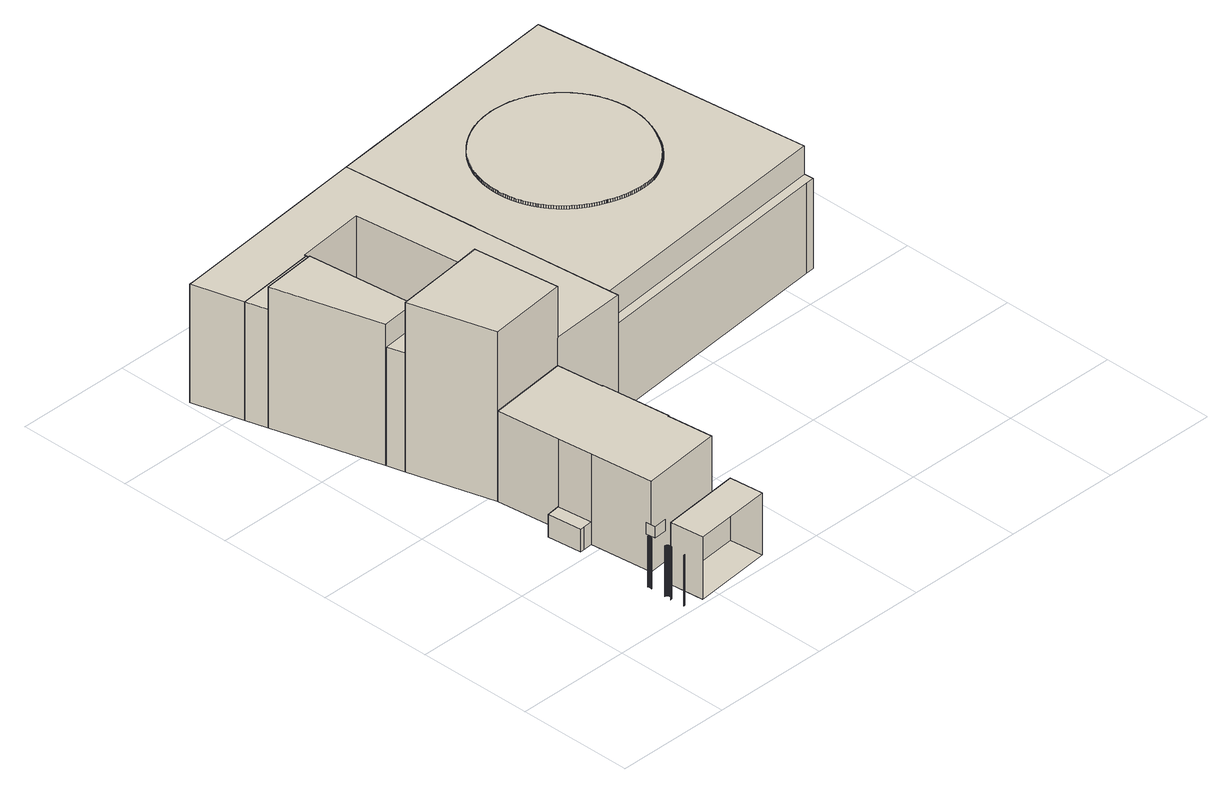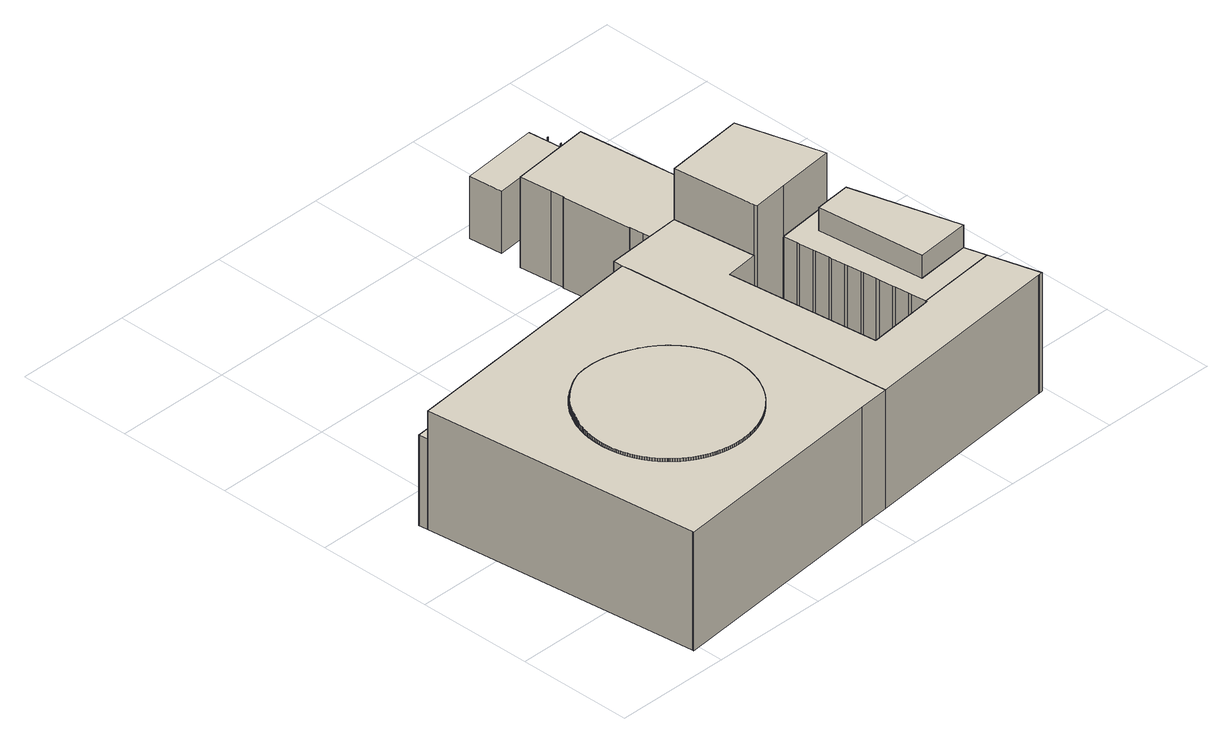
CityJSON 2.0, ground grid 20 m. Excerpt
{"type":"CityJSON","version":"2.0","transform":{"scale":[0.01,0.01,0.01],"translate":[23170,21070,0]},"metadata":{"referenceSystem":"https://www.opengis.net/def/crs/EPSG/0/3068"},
"CityObjects":{
"building1":{"type":"Building","attributes":{"name":"Brandenburger Tor","yearOfConstruction":"1791+01:00","measuredHeight":10,"storeysAboveGround":2},"address":[{"country":"Germany","locality":"Berlin","thoroughfareNumber":"8","thoroughfareName":"Pariser Platz","postcode":"10117"}],"geometry":[{"type":"MultiSurface","lod":"2","boundaries":[[[0,1,2,3]],[[3,2,4,5]],[[5,4,6,7]],[[8,9,10,11]],[[12,13,9,8]],[[14,15,13,12]],[[16,17,15,14]],[[18,19,17,16]],[[20,21,22,23]],[[24,25,19,18]],[[23,22,26,27]],[[28,29,25,24]],[[27,26,30,31]],[[32,33,29,28]],[[31,30,34,35]],[[36,37,33,32]],[[35,34,38,39]],[[40,41,37,36]],[[39,38,42,43]],[[44,45,41,40]],[[43,42,46,47]],[[48,49,45,44]],[[50,51,49,48]],[[47,46,52,53]],[[54,55,51,50]],[[53,52,56,57]],[[57,56,55,54]],[[58,59,60,61]],[[62,63,59,58]],[[64,65,63,62]],[[66,67,65,64]],[[68,69,67,66]],[[70,71,72,73]],[[74,75,69,68]],[[76,77,75,74]],[[73,72,78,79]],[[80,81,77,76]],[[79,78,82,83]],[[83,82,81,80]],[[84,85,86,87]],[[87,86,88,89]],[[90,91,92,93]],[[93,94,95,90]],[[96,97,92,91]],[[93,92,97,94]],[[94,97,96,95]]]}]},
"building2":{"type":"Building","attributes":{"name":"Haus Liebermann","yearOfConstruction":"1998+01:00","measuredHeight":16.4,"storeysAboveGround":4},"address":[{"country":"Germany","locality":"Berlin","thoroughfareNumber":"23","thoroughfareName":"Ebertstrasse","postcode":"10117"}],"geometry":[{"type":"Solid","lod":"2","boundaries":[[[[98,99,100,101]],[[102,103,99,98]],[[104,105,103,102]],[[106,107,105,104]],[[108,109,107,106]],[[110,111,109,108]],[[112,113,111,110]],[[114,115,113,112]],[[116,117,115,114]],[[114,112,110,108,106,104,102,98,101,118,119,116]],[[119,120,117,116]],[[118,121,120,119]],[[101,100,121,118]],[[120,121,100,99,103,105,107,109,111,113,115,117]],[[122,123,124,98]],[[125,126,123,122]],[[127,128,126,125]],[[129,130,128,127]],[[102,131,130,129]],[[98,124,131,102]],[[102,129,127,125,122,98]],[[123,126,128,130,131,124]]]]}]},
"building3":{"type":"Building","attributes":{"name":"Palais am Pariser Platz","yearOfConstruction":"1998+01:00","measuredHeight":20.1,"storeysAboveGround":8,"storeysBelowGround":2},"address":[{"country":"Germany","locality":"Berlin","thoroughfareNumber":"24","thoroughfareName":"Ebertstrasse","postcode":"10117"}],"geometry":[{"type":"MultiSurface","lod":"2","boundaries":[[[132,133,134,135]],[[136,137,133,132]],[[138,139,137,136]],[[140,141,142,143]],[[144,145,141,140]],[[146,147,145,144]],[[148,149,147,146]],[[150,151,149,148]],[[152,153,151,150]],[[154,155,153,152]],[[156,157,155,154]],[[135,158,157,156]],[[138,159,158,135]],[[136,160,159,138]],[[132,161,160,136]],[[162,163,161,132]],[[164,165,166,167]],[[168,169,165,164]],[[118,170,169,168]],[[171,172,170,118]],[[173,174,172,171]],[[175,176,174,173]],[[177,178,176,175]],[[179,180,178,177]],[[181,182,180,179]],[[183,184,182,181]],[[185,186,184,183]],[[156,157,186,185]],[[167,166,153,152]],[[152,154,156,185,183,181,179,177,175,173,171,118,168,164,167]],[[165,169,170,172,174,176,178,180,182,184,186,157,155,153,166]],[[187,188,189,190]],[[191,192,188,187]],[[193,194,192,191]],[[143,142,194,193]],[[195,196,163,162]],[[197,198,196,195]],[[199,200,198,197]],[[201,202,200,199]],[[203,204,202,201]],[[205,206,204,203]],[[207,208,206,205]],[[190,189,208,207]],[[207,205,203,201,199,197,195,162,132,136,138,135,156,154,152,150,148,146,144,140,143,193,191,187,190]],[[188,192,194,142,141,145,147,149,151,153,155,157,158,159,160,161,163,196,198,200,202,204,206,208,189]],[[135,134,139,138]],[[136,132,135,138]],[[134,133,137,139]],[[209,210,211,168]],[[195,212,210,209]],[[162,213,212,195]],[[101,214,213,162]],[[118,215,214,101]],[[168,211,215,118]],[[118,101,162,195,209,168]],[[210,212,213,214,215,211]]]}]},
"building4":{"type":"Building","attributes":{"name":"Eugen-Gutmann-Haus","yearOfConstruction":"1997+01:00","measuredHeight":21.2,"storeysAboveGround":5},"address":[{"country":"Germany","locality":"Berlin","thoroughfareNumber":"6","thoroughfareName":"Pariser Platz","postcode":"10117"}],"geometry":[{"type":"MultiSurface","lod":"2","boundaries":[[[216,217,218,219]],[[220,221,217,216]],[[222,223,221,220]],[[224,225,223,222]],[[226,227,225,224]],[[228,229,227,226]],[[230,231,229,228]],[[232,233,231,230]],[[234,235,233,232]],[[236,237,235,234]],[[238,239,237,236]],[[240,241,239,238]],[[242,243,241,240]],[[244,245,246,247]],[[248,249,245,244]],[[250,251,249,248]],[[252,253,251,250]],[[254,255,253,252]],[[256,257,255,254]],[[258,259,257,256]],[[260,261,259,258]],[[262,263,261,260]],[[264,265,263,262]],[[266,267,265,264]],[[219,218,267,266]],[[268,269,270,271]],[[272,273,269,268]],[[274,275,273,272]],[[276,277,275,274]],[[278,279,280,281]],[[282,283,279,278]],[[284,285,283,282]],[[286,287,285,284]],[[288,289,287,286]],[[290,291,289,288]],[[292,293,291,290]],[[294,295,293,292]],[[296,297,295,294]],[[298,299,297,296]],[[300,301,299,298]],[[302,303,301,300]],[[304,305,303,302]],[[306,307,305,304]],[[308,309,307,306]],[[310,311,309,308]],[[312,313,311,310]],[[314,315,313,312]],[[316,317,315,314]],[[318,319,317,316]],[[320,321,243,242]],[[322,323,321,320]],[[324,325,323,322]],[[326,327,325,324]],[[328,329,327,326]],[[330,331,329,328]],[[332,333,331,330]],[[334,335,333,332]],[[336,337,335,334]],[[338,339,337,336]],[[340,341,339,338]],[[342,343,341,340]],[[344,345,343,342]],[[346,347,345,344]],[[348,349,347,346]],[[350,351,349,348]],[[352,353,351,350]],[[354,355,353,352]],[[356,357,355,354]],[[358,359,357,356]],[[360,361,359,358]],[[362,363,361,360]],[[364,365,363,362]],[[271,270,365,364]],[[366,367,319,318]],[[368,369,367,366]],[[370,371,369,368]],[[372,373,371,370]],[[374,375,373,372]],[[376,377,375,374]],[[378,379,377,376]],[[380,381,379,378]],[[382,383,381,380]],[[384,385,383,382]],[[386,387,385,384]],[[388,389,387,386]],[[390,391,389,388]],[[392,393,391,390]],[[394,395,393,392]],[[396,397,395,394]],[[398,399,397,396]],[[400,401,399,398]],[[402,403,401,400]],[[404,405,403,402]],[[406,407,405,404]],[[408,409,407,406]],[[410,411,409,408]],[[412,413,411,410]],[[414,415,413,412]],[[416,417,415,414]],[[418,419,417,416]],[[420,421,419,418]],[[422,423,421,420]],[[424,425,423,422]],[[426,427,425,424]],[[428,429,427,426]],[[430,431,429,428]],[[432,433,431,430]],[[434,435,433,432]],[[436,437,435,434]],[[438,439,437,436]],[[440,441,439,438]],[[442,443,441,440]],[[444,445,443,442]],[[446,447,445,444]],[[448,449,447,446]],[[450,451,449,448]],[[452,453,451,450]],[[454,455,453,452]],[[456,457,455,454]],[[458,459,277,276]],[[460,461,459,458]],[[462,463,461,460]],[[464,465,463,462]],[[466,467,465,464]],[[468,469,467,466]],[[470,471,469,468]],[[472,473,471,470]],[[474,475,473,472]],[[476,477,475,474]],[[478,479,477,476]],[[480,481,479,478]],[[482,483,481,480]],[[484,485,483,482]],[[486,487,485,484]],[[488,489,487,486]],[[490,491,489,488]],[[492,493,491,490]],[[494,495,496,497]],[[498,499,495,494]],[[500,501,499,498]],[[502,503,501,500]],[[504,505,503,502]],[[506,507,505,504]],[[508,509,507,506]],[[510,511,509,508]],[[512,513,511,510]],[[514,515,513,512]],[[516,517,515,514]],[[518,519,517,516]],[[520,521,493,492]],[[522,523,521,520]],[[524,525,523,522]],[[526,527,525,524]],[[528,529,527,526]],[[281,280,529,528]],[[530,531,532,533]],[[534,535,531,530]],[[536,537,535,534]],[[538,539,537,536]],[[540,541,539,538]],[[542,543,541,540]],[[544,545,543,542]],[[546,547,545,544]],[[548,549,547,546]],[[550,551,549,548]],[[552,553,551,550]],[[554,555,553,552]],[[556,557,457,456]],[[558,559,557,556]],[[560,561,559,558]],[[562,563,561,560]],[[564,565,563,562]],[[566,567,565,564]],[[568,569,567,566]],[[570,571,569,568]],[[572,573,571,570]],[[574,575,573,572]],[[576,577,575,574]],[[578,579,577,576]],[[580,581,579,578]],[[582,583,581,580]],[[533,532,583,582]],[[584,585,555,554]],[[586,587,585,584]],[[588,589,587,586]],[[590,591,589,588]],[[592,593,591,590]],[[594,595,593,592]],[[596,597,595,594]],[[598,599,597,596]],[[600,601,599,598]],[[497,496,601,600]],[[374,602,603,376]],[[372,604,602,374]],[[370,605,604,372]],[[368,606,605,370]],[[366,607,606,368]],[[522,608,609,524]],[[520,610,608,522]],[[492,611,610,520]],[[490,612,611,492]],[[488,613,612,490]],[[486,614,613,488]],[[484,615,614,486]],[[482,616,615,484]],[[480,617,616,482]],[[478,618,617,480]],[[619,620,519,518]],[[621,622,620,619]],[[623,624,625,626]],[[627,628,624,623]],[[629,630,622,621]],[[631,632,630,629]],[[633,634,632,631]],[[635,636,634,633]],[[637,638,636,635]],[[639,640,638,637]],[[641,642,640,639]],[[643,644,642,641]],[[645,646,644,643]],[[647,648,646,645]],[[626,625,648,647]],[[649,650,628,627]],[[651,652,650,649]],[[653,654,652,651]],[[655,656,654,653]],[[657,658,656,655]],[[659,660,658,657]],[[661,662,660,659]],[[663,664,662,661]],[[665,666,664,663]],[[667,668,666,665]],[[669,670,668,667]],[[671,672,670,669]],[[673,674,672,671]],[[675,676,674,673]],[[677,678,676,675]],[[679,680,678,677]],[[681,682,680,679]],[[683,684,682,681]],[[685,686,684,683]],[[687,688,686,685]],[[689,690,688,687]],[[691,692,690,689]],[[693,694,692,691]],[[695,696,694,693]],[[697,698,696,695]],[[699,700,698,697]],[[701,702,700,699]],[[703,704,702,701]],[[705,706,704,703]],[[707,708,706,705]],[[709,710,708,707]],[[711,712,710,709]],[[713,714,712,711]],[[715,716,714,713]],[[717,718,716,715]],[[719,720,721,722]],[[723,724,720,719]],[[725,726,724,723]],[[727,728,726,725]],[[729,730,728,727]],[[731,732,730,729]],[[733,734,732,731]],[[735,736,734,733]],[[737,738,736,735]],[[739,740,738,737]],[[586,741,740,739]],[[584,742,741,586]],[[554,743,742,584]],[[552,744,743,554]],[[550,745,744,552]],[[548,746,745,550]],[[546,747,746,548]],[[544,748,747,546]],[[542,749,748,544]],[[540,750,749,542]],[[538,751,750,540]],[[536,752,751,538]],[[534,753,752,536]],[[530,754,753,534]],[[533,755,754,530]],[[582,756,755,533]],[[757,758,718,717]],[[759,760,758,757]],[[761,762,760,759]],[[763,764,762,761]],[[765,766,764,763]],[[767,768,766,765]],[[769,770,768,767]],[[260,261,770,769]],[[252,253,261,260]],[[266,267,251,250]],[[244,245,267,266]],[[244,266,250,252,260,769,767,765,763,761,759,757,717,715,713,711,709,707,705,703,701,699,697,695,693,691,689,687,685,683,681,679,677,675,673,671,669,667,665,663,661,659,657,655,653,651,649,627,623,626,647,645,643,641,639,637,635,633,631,629,621,619,518,516,514,512,510,508,506,504,502,500,498,494,497,600,598,596,594,592,590,588,586,584,554,552,550,548,546,544,542,540,538,536,534,530,533,582,580,578,576,574,572,570,568,566,564,562,560,558,556,456,454,452,450,448,446,444,442,440,438,436,434,432,430,428,426,424,422,420,418,416,414,412,410,408,406,404,402,400,398,396,394,392,390,388,386,384,382,380,378,376,374,372,370,368,366,318,316,314,312,310,308,306,304,302,300,298,296,294,292,290,288,286,284,282,278,281,528,526,524,522,520,492,490,488,486,484,482,480,478,476,474,472,470,468,466,464,462,460,458,276,274,272,268,271,364,362,360,358,356,354,352,350,348,346,344,342,340,338,336,334,332,330,328,326,324,322,320,242,240,238,236,234,232,230,228,226,224,222,220,216,219,266,264,262,260,258,256,254,252,250,248,244,247]],[[245,249,251,253,255,257,259,261,263,265,267,218,217,221,223,225,227,229,231,233,235,237,239,241,243,321,323,325,327,329,331,333,335,337,339,341,343,345,347,349,351,353,355,357,359,361,363,365,270,269,273,275,277,459,461,463,465,467,469,471,473,475,477,479,481,483,485,487,489,491,493,521,523,525,527,529,280,279,283,285,287,289,291,293,295,297,299,301,303,305,307,309,311,313,315,317,319,367,369,371,373,375,377,379,381,383,385,387,389,391,393,395,397,399,401,403,405,407,409,411,413,415,417,419,421,423,425,427,429,431,433,435,437,439,441,443,445,447,449,451,453,455,457,557,559,561,563,565,567,569,571,573,575,577,579,581,583,532,531,535,537,539,541,543,545,547,549,551,553,555,585,587,589,591,593,595,597,599,601,496,495,499,501,503,505,507,509,511,513,515,517,519,620,622,630,632,634,636,638,640,642,644,646,648,625,624,628,650,652,654,656,658,660,662,664,666,668,670,672,674,676,678,680,682,684,686,688,690,692,694,696,698,700,702,704,706,708,710,712,714,716,718,758,760,762,764,766,768,770,261,253,251,267,245,246]],[[771,772,773,774]],[[775,776,772,771]],[[777,778,776,775]],[[179,180,778,777]],[[779,780,180,179]],[[781,782,780,779]],[[783,784,782,781]],[[177,178,784,783]],[[785,786,178,177]],[[774,773,786,785]],[[256,787,788,258]],[[769,789,787,256]],[[767,790,789,769]],[[765,791,790,767]],[[763,792,791,765]],[[761,793,792,763]],[[759,794,793,761]],[[757,795,794,759]],[[717,796,795,757]],[[715,797,796,717]],[[713,798,797,715]],[[711,799,798,713]],[[709,800,799,711]],[[707,801,800,709]],[[705,802,801,707]],[[703,803,802,705]],[[701,804,803,703]],[[699,805,804,701]],[[697,806,805,699]],[[695,807,806,697]],[[693,808,807,695]],[[691,809,808,693]],[[689,810,809,691]],[[687,811,810,689]],[[812,813,811,687]],[[814,815,813,812]],[[816,817,815,814]],[[818,819,817,816]],[[820,821,819,818]],[[822,823,821,820]],[[824,825,823,822]],[[826,827,825,824]],[[828,829,827,826]],[[830,831,829,828]],[[832,833,831,830]],[[834,835,833,832]],[[836,837,835,834]],[[838,839,837,836]],[[840,841,839,838]],[[842,843,841,840]],[[844,845,843,842]],[[846,847,845,844]],[[848,849,847,846]],[[850,851,849,848]],[[852,853,851,850]],[[854,855,853,852]],[[856,857,855,854]],[[858,859,857,856]],[[860,861,859,858]],[[862,863,861,860]],[[864,865,863,862]],[[866,867,865,864]],[[868,869,867,866]],[[870,871,869,868]],[[872,873,871,870]],[[874,875,873,872]],[[876,877,875,874]],[[878,879,877,876]],[[880,881,879,878]],[[882,883,881,880]],[[884,885,883,882]],[[886,887,885,884]],[[888,889,887,886]],[[890,891,889,888]],[[892,893,891,890]],[[894,895,893,892]],[[896,897,895,894]],[[898,899,897,896]],[[722,721,899,898]],[[580,900,756,582]],[[578,901,900,580]],[[576,902,901,578]],[[574,903,902,576]],[[572,904,903,574]],[[570,905,904,572]],[[568,906,905,570]],[[566,907,906,568]],[[564,908,907,566]],[[562,909,908,564]],[[560,910,909,562]],[[558,911,910,560]],[[556,912,911,558]],[[456,913,912,556]],[[454,914,913,456]],[[452,915,914,454]],[[450,916,915,452]],[[448,917,916,450]],[[446,918,917,448]],[[444,919,918,446]],[[442,920,919,444]],[[440,921,920,442]],[[438,922,921,440]],[[436,923,922,438]],[[434,924,923,436]],[[432,925,924,434]],[[430,926,925,432]],[[428,927,926,430]],[[426,928,927,428]],[[424,929,928,426]],[[422,930,929,424]],[[420,931,930,422]],[[418,932,931,420]],[[416,933,932,418]],[[414,934,933,416]],[[470,935,936,472]],[[468,937,935,470]],[[466,938,937,468]],[[464,939,938,466]],[[462,940,939,464]],[[460,941,940,462]],[[458,942,941,460]],[[276,943,942,458]],[[274,944,943,276]],[[272,945,944,274]],[[268,946,945,272]],[[271,947,946,268]],[[364,948,947,271]],[[362,949,948,364]],[[360,950,949,362]],[[358,951,950,360]],[[356,952,951,358]],[[354,953,952,356]],[[352,954,953,354]],[[350,955,954,352]],[[348,956,955,350]],[[346,957,956,348]],[[344,958,957,346]],[[342,959,958,344]],[[340,960,959,342]],[[338,961,960,340]],[[336,962,961,338]],[[334,963,962,336]],[[332,964,963,334]],[[330,965,964,332]],[[328,966,965,330]],[[326,967,966,328]],[[324,968,967,326]],[[969,970,968,324]],[[320,971,970,969]],[[242,972,971,320]],[[412,973,934,414]],[[410,974,973,412]],[[408,975,974,410]],[[406,976,975,408]],[[404,977,976,406]],[[402,978,977,404]],[[400,979,978,402]],[[398,980,979,400]],[[396,981,980,398]],[[394,982,981,396]],[[392,983,982,394]],[[390,984,983,392]],[[388,985,984,390]],[[386,986,985,388]],[[384,987,986,386]],[[382,988,987,384]],[[380,989,988,382]],[[378,990,989,380]],[[376,603,990,378]],[[476,991,618,478]],[[474,992,991,476]],[[472,936,992,474]],[[318,993,607,366]],[[316,994,993,318]],[[314,995,994,316]],[[312,996,995,314]],[[310,997,996,312]],[[308,998,997,310]],[[306,999,998,308]],[[304,1000,999,306]],[[302,1001,1000,304]],[[300,1002,1001,302]],[[298,1003,1002,300]],[[296,1004,1003,298]],[[294,1005,1004,296]],[[292,1006,1005,294]],[[290,1007,1006,292]],[[288,1008,1007,290]],[[286,1009,1008,288]],[[284,1010,1009,286]],[[282,1011,1010,284]],[[278,1012,1011,282]],[[281,1013,1012,278]],[[528,1014,1013,281]],[[526,1015,1014,528]],[[524,609,1015,526]],[[240,1016,972,242]],[[238,1017,1016,240]],[[236,1018,1017,238]],[[234,1019,1018,236]],[[232,1020,1019,234]],[[230,1021,1020,232]],[[228,1022,1021,230]],[[226,1023,1022,228]],[[224,1024,1023,226]],[[222,1025,1024,224]],[[220,1026,1025,222]],[[216,1027,1026,220]],[[219,1028,1027,216]],[[266,1029,1028,219]],[[264,1030,1029,266]],[[262,1031,1030,264]],[[260,1032,1031,262]],[[258,788,1032,260]],[[785,177,783,781,779,179,777,775,771,774],[256,769,767,765,763,761,759,757,717,715,713,711,709,707,705,703,701,699,697,695,693,691,689,687,812,814,816,818,820,822,824,826,828,830,832,834,836,838,840,842,844,846,848,850,852,854,856,858,860,862,864,866,868,870,872,874,876,878,880,882,884,886,888,890,892,894,896,898,722,719,723,725,727,729,731,733,735,737,739,586,584,554,552,550,548,546,544,542,540,538,536,534,530,533,582,580,578,576,574,572,570,568,566,564,562,560,558,556,456,454,452,450,448,446,444,442,440,438,436,434,432,430,428,426,424,422,420,418,416,414,412,410,408,406,404,402,400,398,396,394,392,390,388,386,384,382,380,378,376,374,372,370,368,366,318,316,314,312,310,308,306,304,302,300,298,296,294,292,290,288,286,284,282,278,281,528,526,524,522,520,492,490,488,486,484,482,480,478,476,474,472,470,468,466,464,462,460,458,276,274,272,268,271,364,362,360,358,356,354,352,350,348,346,344,342,340,338,336,334,332,330,328,326,324,969,320,242,240,238,236,234,232,230,228,226,224,222,220,216,219,266,264,262,260,258]],[[772,776,778,180,780,782,784,178,786,773],[1032,1031,1030,1029,1028,1027,1026,1025,1024,1023,1022,1021,1020,1019,1018,1017,1016,972,971,970,968,967,966,965,964,963,962,961,960,959,958,957,956,955,954,953,952,951,950,949,948,947,946,945,944,943,942,941,940,939,938,937,935,936,992,991,618,617,616,615,614,613,612,611,610,608,609,1015,1014,1013,1012,1011,1010,1009,1008,1007,1006,1005,1004,1003,1002,1001,1000,999,998,997,996,995,994,993,607,606,605,604,602,603,990,989,988,987,986,985,984,983,982,981,980,979,978,977,976,975,974,973,934,933,932,931,930,929,928,927,926,925,924,923,922,921,920,919,918,917,916,915,914,913,912,911,910,909,908,907,906,905,904,903,902,901,900,756,755,754,753,752,751,750,749,748,747,746,745,744,743,742,741,740,738,736,734,732,730,728,726,724,720,721,899,897,895,893,891,889,887,885,883,881,879,877,875,873,871,869,867,865,863,861,859,857,855,853,851,849,847,845,843,841,839,837,835,833,831,829,827,825,823,821,819,817,815,813,811,810,809,808,807,806,805,804,803,802,801,800,799,798,797,796,795,794,793,792,791,790,789,787,788]],[[173,1033,1034,774]],[[171,1035,1033,173]],[[1036,1037,1035,171]],[[1038,1039,1037,1036]],[[774,1034,1039,1038]],[[1038,1036,171,173,774]],[[1033,1035,1037,1039,1034]]]}]}
},
"vertices":[
[1449,168,0],[1449,168,900],[1456,169,900],[1456,169,0],[1464,169,900],[1464,169,0],[1472,168,900],[1472,168,0],[1432,408,0],[1432,408,900],[1425,407,900],[1425,407,0],[1440,410,0],[1440,410,900],[1447,413,0],[1447,413,900],[1454,417,0],[1454,417,900],[1460,421,0],[1460,421,900],[1425,527,0],[1425,527,900],[1432,526,900],[1432,526,0],[1466,427,0],[1466,427,900],[1440,524,900],[1440,524,0],[1471,433,0],[1471,433,900],[1447,521,900],[1447,521,0],[1475,440,0],[1475,440,900],[1454,517,900],[1454,517,0],[1478,447,0],[1478,447,900],[1460,512,900],[1460,512,0],[1480,455,0],[1480,455,900],[1466,506,900],[1466,506,0],[1481,463,0],[1481,463,900],[1471,500,900],[1471,500,0],[1481,467,0],[1481,467,900],[1481,471,0],[1481,471,900],[1475,493,900],[1475,493,0],[1480,478,0],[1480,478,900],[1478,486,900],[1478,486,0],[1431,791,0],[1431,791,900],[1426,785,900],[1426,785,0],[1435,798,0],[1435,798,900],[1438,805,0],[1438,805,900],[1440,813,0],[1440,813,900],[1441,820,0],[1441,820,900],[1426,864,0],[1426,864,900],[1431,858,900],[1431,858,0],[1441,824,0],[1441,824,900],[1441,828,0],[1441,828,900],[1435,851,900],[1435,851,0],[1440,836,0],[1440,836,900],[1438,844,900],[1438,844,0],[1452,916,900],[1452,916,1100],[1469,753,1100],[1469,753,900],[1690,776,1100],[1690,776,900],[1761,87,0],[1761,87,1100],[1701,668,1100],[1701,668,0],[3069,810,0],[3129,229,0],[3129,229,1100],[3069,810,1100],
[1544,2769,0],[1544,2769,1600],[1426,3863,1600],[1426,3863,0],[1609,2172,0],[1609,2172,1600],[1726,1083,0],[1726,1083,1600],[3128,1235,0],[3128,1235,1600],[3069,1787,0],[3069,1787,1600],[3043,2025,0],[3043,2025,1600],[3058,2027,0],[3058,2027,1600],[2929,3220,0],[2929,3220,1600],[2914,3218,0],[2914,3218,1600],[2827,4023,0],[2888,3457,0],[2888,3457,1600],[2827,4023,1600],[1365,2749,0],[1365,2749,400],[1544,2769,400],[1306,2743,0],[1306,2743,400],[1370,2146,0],[1370,2146,400],[1430,2153,0],[1430,2153,400],[1609,2172,400],
[938,5627,0],[938,5627,2500],[425,7479,2500],[425,7479,0],[1573,5693,0],[1573,5693,2500],[1378,7578,0],[1378,7578,2500],[1838,7163,0],[1838,7163,2100],[1843,7115,2100],[1843,7115,0],[1810,7403,0],[1810,7403,2100],[1805,7450,0],[1805,7450,2100],[1777,7690,0],[1777,7690,2100],[1772,7738,0],[1772,7738,2100],[1739,8025,0],[1739,8025,2100],[1742,7999,0],[1742,7999,2100],[321,7852,0],[321,7852,2100],[425,7479,2100],[1378,7578,2100],[1573,5693,2100],[938,5627,2100],[1022,5323,0],[1022,5323,2100],[3237,5532,0],[3237,5532,2100],[2935,8162,2100],[2935,8162,0],[2659,5465,0],[2659,5465,2100],[2827,4023,2100],[4172,4118,0],[4172,4118,2100],[4156,4279,0],[4156,4279,2100],[4140,4451,0],[4140,4451,2100],[3931,6677,0],[3931,6677,2100],[3703,9106,0],[3703,9106,2100],[170,8726,0],[170,8726,2100],[153,8724,0],[153,8724,2100],[82,8717,0],[82,8717,2100],[1903,6589,0],[1903,6589,2100],[1909,6541,2100],[1909,6541,0],[1876,6828,0],[1876,6828,2100],[1871,6876,0],[1871,6876,2100],[2035,5440,0],[2035,5440,2100],[2008,5680,0],[2008,5680,2100],[2002,5728,0],[2002,5728,2100],[1975,5967,0],[1975,5967,2100],[1969,6015,0],[1969,6015,2100],[1942,6254,0],[1942,6254,2100],[1936,6302,0],[1936,6302,2100],[2653,5512,0],[2653,5512,3000],[2659,5465,3000],[2035,5440,3000],[1022,5323,3000],[1426,3863,3000],[2827,4023,3000],
[6973,8228,0],[6973,8228,2150],[7003,8205,2150],[7003,8205,0],[6943,8251,0],[6943,8251,2150],[6913,8272,0],[6913,8272,2150],[6882,8293,0],[6882,8293,2150],[6850,8312,0],[6850,8312,2150],[6818,8331,0],[6818,8331,2150],[6785,8349,0],[6785,8349,2150],[6752,8366,0],[6752,8366,2150],[6719,8383,0],[6719,8383,2150],[6685,8398,0],[6685,8398,2150],[6650,8412,0],[6650,8412,2150],[6616,8426,0],[6616,8426,2150],[6581,8439,0],[6581,8439,2150],[7002,8204,0],[7002,8204,2150],[6975,8225,2150],[6975,8225,0],[7031,8180,0],[7031,8180,2150],[7059,8156,0],[7059,8156,2150],[7086,8131,0],[7086,8131,2150],[7113,8104,0],[7113,8104,2150],[7126,8091,0],[7126,8091,2150],[7126,8092,0],[7126,8092,2150],[7113,8105,0],[7113,8105,2150],[7087,8132,0],[7087,8132,2150],[7059,8157,0],[7059,8157,2150],[7031,8181,0],[7031,8181,2150],[5695,8445,0],[5695,8445,2150],[5730,8457,2150],[5730,8457,0],[5660,8433,0],[5660,8433,2150],[5625,8420,0],[5625,8420,2150],[5590,8406,0],[5590,8406,2150],[4923,7816,0],[4923,7816,2150],[4942,7848,2150],[4942,7848,0],[4905,7784,0],[4905,7784,2150],[4888,7751,0],[4888,7751,2150],[4871,7717,0],[4871,7717,2150],[4856,7683,0],[4856,7683,2150],[4842,7649,0],[4842,7649,2150],[4828,7614,0],[4828,7614,2150],[4815,7579,0],[4815,7579,2150],[4804,7544,0],[4804,7544,2150],[4797,7522,0],[4797,7522,2150],[4792,7504,0],[4792,7504,2150],[4782,7468,0],[4782,7468,2150],[4774,7432,0],[4774,7432,2150],[4766,7395,0],[4766,7395,2150],[4760,7359,0],[4760,7359,2150],[4754,7322,0],[4754,7322,2150],[4749,7285,0],[4749,7285,2150],[4745,7248,0],[4745,7248,2150],[4743,7211,0],[4743,7211,2150],[4741,7173,0],[4741,7173,2150],[6545,8450,0],[6545,8450,2150],[6521,8457,0],[6521,8457,2150],[6503,8463,0],[6503,8463,2150],[6467,8472,0],[6467,8472,2150],[6431,8481,0],[6431,8481,2150],[6394,8489,0],[6394,8489,2150],[6357,8495,0],[6357,8495,2150],[6321,8501,0],[6321,8501,2150],[6284,8506,0],[6284,8506,2150],[6247,8509,0],[6247,8509,2150],[6209,8512,0],[6209,8512,2150],[6172,8514,0],[6172,8514,2150],[6135,8515,0],[6135,8515,2150],[6098,8514,0],[6098,8514,2150],[6060,8513,0],[6060,8513,2150],[6023,8511,0],[6023,8511,2150],[5986,8507,0],[5986,8507,2150],[5949,8503,0],[5949,8503,2150],[5912,8498,0],[5912,8498,2150],[5875,8491,0],[5875,8491,2150],[5839,8484,0],[5839,8484,2150],[5802,8476,0],[5802,8476,2150],[5766,8467,0],[5766,8467,2150],[4740,7136,0],[4740,7136,2150],[4741,7099,0],[4741,7099,2150],[4742,7061,0],[4742,7061,2150],[4744,7024,0],[4744,7024,2150],[4748,6987,0],[4748,6987,2150],[4752,6950,0],[4752,6950,2150],[4757,6913,0],[4757,6913,2150],[4764,6877,0],[4764,6877,2150],[4771,6840,0],[4771,6840,2150],[4779,6804,0],[4779,6804,2150],[4788,6768,0],[4788,6768,2150],[4798,6732,0],[4798,6732,2150],[4810,6696,0],[4810,6696,2150],[4822,6661,0],[4822,6661,2150],[4835,6626,0],[4835,6626,2150],[4849,6591,0],[4849,6591,2150],[4864,6557,0],[4864,6557,2150],[4879,6523,0],[4879,6523,2150],[4896,6490,0],[4896,6490,2150],[4910,6465,0],[4910,6465,2150],[4918,6449,0],[4918,6449,2150],[4937,6416,0],[4937,6416,2150],[4956,6385,0],[4956,6385,2150],[4977,6353,0],[4977,6353,2150],[4998,6323,0],[4998,6323,2150],[5020,6293,0],[5020,6293,2150],[5043,6263,0],[5043,6263,2150],[5066,6234,0],[5066,6234,2150],[5091,6206,0],[5091,6206,2150],[5116,6178,0],[5116,6178,2150],[5141,6151,0],[5141,6151,2150],[5168,6125,0],[5168,6125,2150],[5195,6100,0],[5195,6100,2150],[5223,6075,0],[5223,6075,2150],[5252,6051,0],[5252,6051,2150],[5281,6028,0],[5281,6028,2150],[5310,6005,0],[5310,6005,2150],[5341,5984,0],[5341,5984,2150],[5372,5963,0],[5372,5963,2150],[5403,5943,0],[5403,5943,2150],[5435,5924,0],[5435,5924,2150],[5468,5906,0],[5468,5906,2150],[5501,5888,0],[5501,5888,2150],[5534,5872,0],[5534,5872,2150],[5568,5856,0],[5568,5856,2150],[5602,5842,0],[5602,5842,2150],[5556,8392,0],[5556,8392,2150],[5522,8376,0],[5522,8376,2150],[5489,8359,0],[5489,8359,2150],[5462,8344,0],[5462,8344,2150],[5445,8335,0],[5445,8335,2150],[5413,8317,0],[5413,8317,2150],[5381,8297,0],[5381,8297,2150],[5350,8277,0],[5350,8277,2150],[5320,8255,0],[5320,8255,2150],[5290,8233,0],[5290,8233,2150],[5260,8210,0],[5260,8210,2150],[5232,8187,0],[5232,8187,2150],[5203,8162,0],[5203,8162,2150],[5176,8137,0],[5176,8137,2150],[5149,8111,0],[5149,8111,2150],[5123,8084,0],[5123,8084,2150],[5098,8057,0],[5098,8057,2150],[5073,8029,0],[5073,8029,2150],[6876,5890,0],[6876,5890,2150],[6845,5868,2150],[6845,5868,0],[6906,5912,0],[6906,5912,2150],[6935,5935,0],[6935,5935,2150],[6964,5958,0],[6964,5958,2150],[6992,5983,0],[6992,5983,2150],[7019,6008,0],[7019,6008,2150],[7046,6034,0],[7046,6034,2150],[7072,6061,0],[7072,6061,2150],[7098,6088,0],[7098,6088,2150],[7122,6116,0],[7122,6116,2150],[7146,6144,0],[7146,6144,2150],[7169,6174,0],[7169,6174,2150],[5049,8001,0],[5049,8001,2150],[5026,7971,0],[5026,7971,2150],[5004,7941,0],[5004,7941,2150],[4982,7911,0],[4982,7911,2150],[4962,7880,0],[4962,7880,2150],[6123,5694,0],[6123,5694,2150],[6086,5698,2150],[6086,5698,0],[6161,5691,0],[6161,5691,2150],[6198,5689,0],[6198,5689,2150],[6235,5688,0],[6235,5688,2150],[6272,5688,0],[6272,5688,2150],[6310,5689,0],[6310,5689,2150],[6347,5691,0],[6347,5691,2150],[6384,5694,0],[6384,5694,2150],[6421,5698,0],[6421,5698,2150],[6458,5703,0],[6458,5703,2150],[6495,5708,0],[6495,5708,2150],[6531,5715,0],[6531,5715,2150],[5637,5828,0],[5637,5828,2150],[5672,5815,0],[5672,5815,2150],[5676,5814,0],[5676,5814,2150],[5693,5806,0],[5693,5806,2150],[5727,5792,0],[5727,5792,2150],[5761,5778,0],[5761,5778,2150],[5796,5765,0],[5796,5765,2150],[5832,5753,0],[5832,5753,2150],[5867,5743,0],[5867,5743,2150],[5903,5733,0],[5903,5733,2150],[5940,5724,0],[5940,5724,2150],[5976,5716,0],[5976,5716,2150],[6013,5709,0],[6013,5709,2150],[6049,5703,0],[6049,5703,2150],[6565,5723,0],[6565,5723,2150],[6582,5729,0],[6582,5729,2150],[6616,5744,0],[6616,5744,2150],[6650,5759,0],[6650,5759,2150],[6684,5775,0],[6684,5775,2150],[6717,5792,0],[6717,5792,2150],[6750,5810,0],[6750,5810,2150],[6782,5828,0],[6782,5828,2150],[6814,5848,0],[6814,5848,2150],[4748,6987,2100],[4752,6950,2100],[4744,7024,2100],[4742,7061,2100],[4741,7099,2100],[4740,7136,2100],[5026,7971,2100],[5004,7941,2100],[5049,8001,2100],[5073,8029,2100],[5098,8057,2100],[5123,8084,2100],[5149,8111,2100],[5176,8137,2100],[5203,8162,2100],[5232,8187,2100],[5260,8210,2100],[7192,6204,0],[7192,6204,2150],[7213,6234,0],[7213,6234,2150],[7416,6607,0],[7416,6607,2150],[7402,6573,2150],[7402,6573,0],[7430,6642,0],[7430,6642,2150],[7234,6265,0],[7234,6265,2150],[7254,6297,0],[7254,6297,2150],[7273,6329,0],[7273,6329,2150],[7291,6361,0],[7291,6361,2150],[7306,6392,0],[7306,6392,2150],[7316,6407,0],[7316,6407,2150],[7335,6439,0],[7335,6439,2150],[7353,6472,0],[7353,6472,2150],[7370,6505,0],[7370,6505,2150],[7386,6539,0],[7386,6539,2150],[7442,6677,0],[7442,6677,2150],[7454,6712,0],[7454,6712,2150],[7464,6748,0],[7464,6748,2150],[7474,6784,0],[7474,6784,2150],[7483,6820,0],[7483,6820,2150],[7490,6857,0],[7490,6857,2150],[7497,6893,0],[7497,6893,2150],[7503,6930,0],[7503,6930,2150],[7508,6967,0],[7508,6967,2150],[7512,7004,0],[7512,7004,2150],[7514,7041,0],[7514,7041,2150],[7516,7079,0],[7516,7079,2150],[7517,7116,0],[7517,7116,2150],[7517,7153,0],[7517,7153,2150],[7515,7190,0],[7515,7190,2150],[7513,7228,0],[7513,7228,2150],[7510,7265,0],[7510,7265,2150],[7506,7302,0],[7506,7302,2150],[7501,7339,0],[7501,7339,2150],[7495,7372,0],[7495,7372,2150],[7491,7391,0],[7491,7391,2150],[7484,7427,0],[7484,7427,2150],[7475,7463,0],[7475,7463,2150],[7466,7499,0],[7466,7499,2150],[7455,7535,0],[7455,7535,2150],[7444,7571,0],[7444,7571,2150],[7431,7606,0],[7431,7606,2150],[7418,7641,0],[7418,7641,2150],[7404,7675,0],[7404,7675,2150],[7388,7709,0],[7388,7709,2150],[7372,7743,0],[7372,7743,2150],[7355,7776,0],[7355,7776,2150],[7337,7808,0],[7337,7808,2150],[7319,7841,0],[7319,7841,2150],[7299,7872,0],[7299,7872,2150],[6911,5896,0],[6911,5896,2100],[6941,5918,2100],[6941,5918,0],[6880,5876,0],[6880,5876,2100],[6849,5856,0],[6849,5856,2100],[6817,5837,0],[6817,5837,2100],[6785,5819,0],[6785,5819,2100],[6752,5801,0],[6752,5801,2100],[6719,5785,0],[6719,5785,2100],[6685,5769,0],[6685,5769,2100],[6651,5755,0],[6651,5755,2100],[6617,5741,0],[6617,5741,2100],[6582,5729,2100],[6565,5723,2100],[6531,5715,2100],[6495,5708,2100],[6458,5703,2100],[6421,5698,2100],[6384,5694,2100],[6347,5691,2100],[6310,5689,2100],[6272,5688,2100],[6235,5688,2100],[6198,5689,2100],[6161,5691,2100],[6123,5694,2100],[6086,5698,2100],[6049,5703,2100],[7279,7904,0],[7279,7904,2150],[7257,7934,0],[7257,7934,2150],[7235,7964,0],[7235,7964,2150],[7212,7993,0],[7212,7993,2150],[7188,8022,0],[7188,8022,2150],[7164,8050,0],[7164,8050,2150],[7139,8078,0],[7139,8078,2150],[8121,9530,0],[8121,9530,2100],[8649,4749,2100],[8649,4749,0],[8118,9557,0],[8118,9557,2100],[4252,9161,0],[4252,9161,2100],[3824,7819,0],[3824,7819,2100],[3868,7348,0],[3868,7348,2100],[3921,6782,0],[3921,6782,2100],[4157,4280,0],[4157,4280,2100],[7126,8091,2100],[7126,8092,2100],[7139,8078,2100],[7164,8050,2100],[7188,8022,2100],[7212,7993,2100],[7235,7964,2100],[7257,7934,2100],[7279,7904,2100],[7299,7872,2100],[7319,7841,2100],[7337,7808,2100],[7355,7776,2100],[7372,7743,2100],[7388,7709,2100],[7404,7675,2100],[7418,7641,2100],[7431,7606,2100],[7444,7571,2100],[7455,7535,2100],[7466,7499,2100],[7475,7463,2100],[7484,7427,2100],[7491,7391,2100],[7495,7372,2100],[7498,7358,0],[7498,7358,2100],[7505,7321,0],[7505,7321,2100],[7510,7283,0],[7510,7283,2100],[7515,7245,0],[7515,7245,2100],[7519,7207,0],[7519,7207,2100],[7522,7169,0],[7522,7169,2100],[7523,7131,0],[7523,7131,2100],[7524,7093,0],[7524,7093,2100],[7524,7055,0],[7524,7055,2100],[7523,7017,0],[7523,7017,2100],[7520,6979,0],[7520,6979,2100],[7517,6941,0],[7517,6941,2100],[7513,6904,0],[7513,6904,2100],[7508,6866,0],[7508,6866,2100],[7502,6828,0],[7502,6828,2100],[7494,6791,0],[7494,6791,2100],[7486,6754,0],[7486,6754,2100],[7477,6717,0],[7477,6717,2100],[7467,6680,0],[7467,6680,2100],[7456,6644,0],[7456,6644,2100],[7444,6608,0],[7444,6608,2100],[7431,6572,0],[7431,6572,2100],[7417,6537,0],[7417,6537,2100],[7402,6502,0],[7402,6502,2100],[7386,6467,0],[7386,6467,2100],[7369,6433,0],[7369,6433,2100],[7352,6399,0],[7352,6399,2100],[7333,6366,0],[7333,6366,2100],[7323,6349,0],[7323,6349,2100],[7311,6328,0],[7311,6328,2100],[7292,6296,0],[7292,6296,2100],[7272,6265,0],[7272,6265,2100],[7251,6234,0],[7251,6234,2100],[7229,6204,0],[7229,6204,2100],[7207,6175,0],[7207,6175,2100],[7183,6146,0],[7183,6146,2100],[7159,6118,0],[7159,6118,2100],[7135,6090,0],[7135,6090,2100],[7109,6063,0],[7109,6063,2100],[7083,6037,0],[7083,6037,2100],[7056,6012,0],[7056,6012,2100],[7028,5987,0],[7028,5987,2100],[7000,5963,0],[7000,5963,2100],[6971,5940,0],[6971,5940,2100],[6013,5709,2100],[5976,5716,2100],[5940,5724,2100],[5903,5733,2100],[5867,5743,2100],[5832,5753,2100],[5796,5765,2100],[5761,5778,2100],[5727,5792,2100],[5693,5806,2100],[5676,5814,2100],[5672,5815,2100],[5637,5828,2100],[5602,5842,2100],[5568,5856,2100],[5534,5872,2100],[5501,5888,2100],[5468,5906,2100],[5435,5924,2100],[5403,5943,2100],[5372,5963,2100],[5341,5984,2100],[5310,6005,2100],[5281,6028,2100],[5252,6051,2100],[5223,6075,2100],[5195,6100,2100],[5168,6125,2100],[5141,6151,2100],[5116,6178,2100],[5091,6206,2100],[5066,6234,2100],[5043,6263,2100],[5020,6293,2100],[4998,6323,2100],[5381,8297,2100],[5350,8277,2100],[5413,8317,2100],[5445,8335,2100],[5462,8344,2100],[5489,8359,2100],[5522,8376,2100],[5556,8392,2100],[5590,8406,2100],[5625,8420,2100],[5660,8433,2100],[5695,8445,2100],[5730,8457,2100],[5766,8467,2100],[5802,8476,2100],[5839,8484,2100],[5875,8491,2100],[5912,8498,2100],[5949,8503,2100],[5986,8507,2100],[6023,8511,2100],[6060,8513,2100],[6098,8514,2100],[6135,8515,2100],[6172,8514,2100],[6209,8512,2100],[6247,8509,2100],[6284,8506,2100],[6321,8501,2100],[6357,8495,2100],[6394,8489,2100],[6431,8481,2100],[6467,8472,2100],[6503,8463,2100],[6521,8458,0],[6521,8458,2100],[6545,8450,2100],[6581,8439,2100],[4977,6353,2100],[4956,6385,2100],[4937,6416,2100],[4918,6449,2100],[4910,6465,2100],[4896,6490,2100],[4879,6523,2100],[4864,6557,2100],[4849,6591,2100],[4835,6626,2100],[4822,6661,2100],[4810,6696,2100],[4798,6732,2100],[4788,6768,2100],[4779,6804,2100],[4771,6840,2100],[4764,6877,2100],[4757,6913,2100],[5290,8233,2100],[5320,8255,2100],[4741,7173,2100],[4743,7211,2100],[4745,7248,2100],[4749,7285,2100],[4754,7322,2100],[4760,7359,2100],[4766,7395,2100],[4774,7432,2100],[4782,7468,2100],[4792,7504,2100],[4797,7522,2100],[4804,7544,2100],[4815,7579,2100],[4828,7614,2100],[4842,7649,2100],[4856,7683,2100],[4871,7717,2100],[4888,7751,2100],[4905,7784,2100],[4923,7816,2100],[4942,7848,2100],[4962,7880,2100],[4982,7911,2100],[6616,8426,2100],[6650,8412,2100],[6685,8398,2100],[6719,8383,2100],[6752,8366,2100],[6785,8349,2100],[6818,8331,2100],[6850,8312,2100],[6882,8293,2100],[6913,8272,2100],[6943,8251,2100],[6973,8228,2100],[7003,8205,2100],[7031,8181,2100],[7059,8157,2100],[7087,8132,2100],[7113,8105,2100],[4156,4279,1600],[8649,4749,1600],[4172,4118,1600],[8508,4571,0],[8508,4571,1600],[8663,4587,0],[8663,4587,1600]
]}
